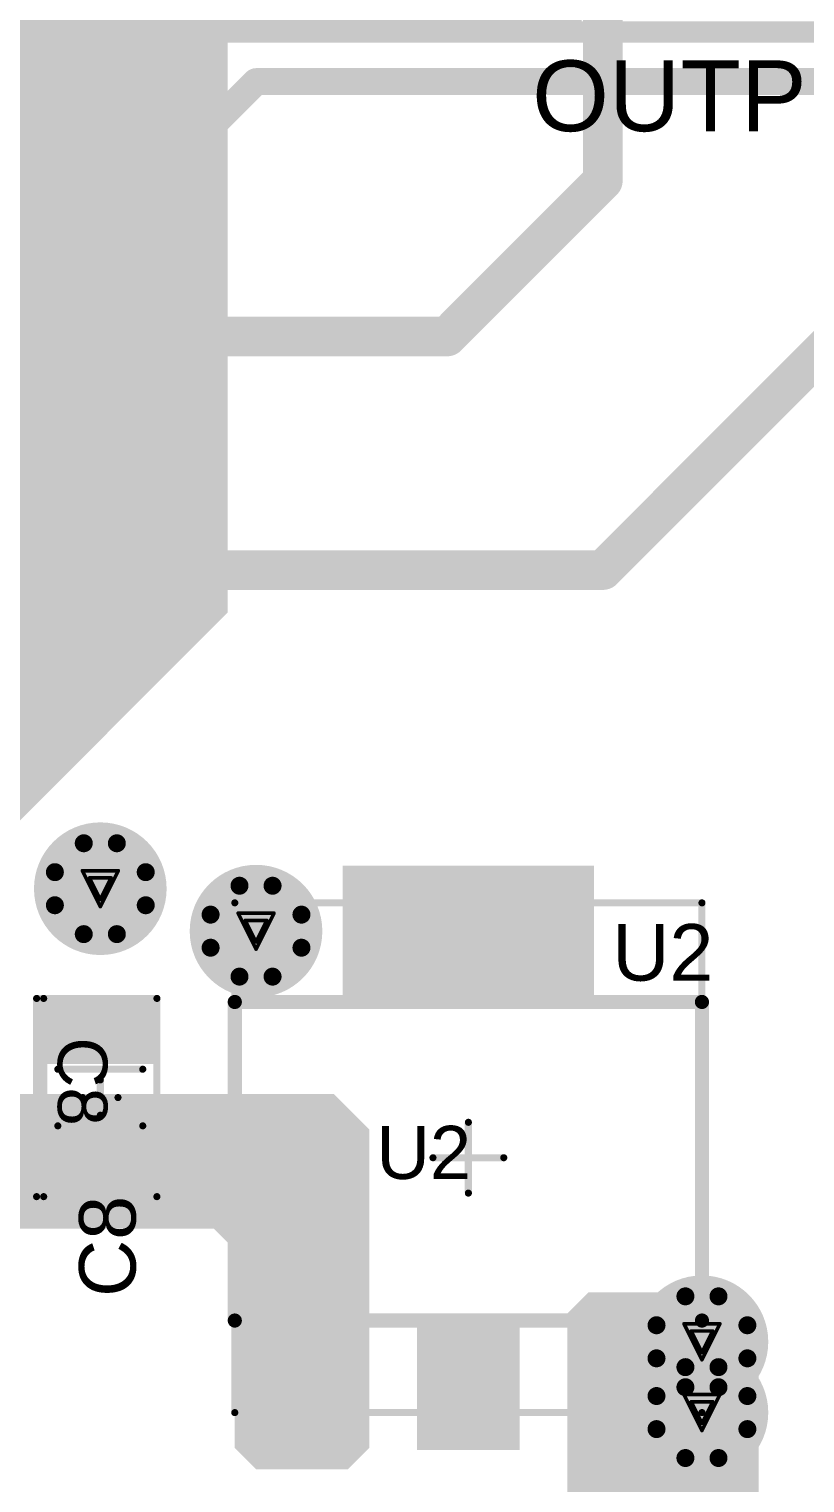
# Model space of a CAD drawing. Header units: inches. Extents: x -21 to 344, y -3 to 240.
# Drawn here: x 32.69 to 43.65, y 43.11 to 63.64 of the extents above; entities that cross this region are included whole.
import ezdxf

# ---------------------------------------------------------------- set-up
doc = ezdxf.new("R2010")
doc.units = ezdxf.units.IN
for name, color, linetype in [('Bottom Layer', 5, 'Continuous'), ('Drill Drawing', 1, 'Continuous'), ('Int1 -GND)', 76, 'Continuous'), ('Int2 -PWR)', 16, 'Continuous'), ('Top Component Center', 76, 'Continuous'), ('Top Designator', 56, 'Continuous'), ('Top Layer', 1, 'Continuous'), ('Top Overlay', 2, 'Continuous'), ('Top Paste', 8, 'Continuous'), ('Top Solder', 216, 'Continuous'), ('Via Holes', 16, 'Continuous')]:
    doc.layers.add(name, color=color, linetype=linetype)
doc.styles.add('Arial', font='', dxfattribs={"height": 0.2})
doc.styles.get('Arial').set_extended_font_data('Arial')

# ---------------------------------------------------------------- blocks, each defined once
blk = doc.blocks.new('SOT223_12')
at = {"layer": 'Top Layer'}
for points in [[(-1.65000051, 4.00000089), (1.65000051, 4.00000089), (1.65000051, 2.40000155), (-1.65000051, 2.40000155)], [(-2.90000055, -2.39999901), (-1.70000041, -2.39999901), (-1.70000041, -3.999998349999999), (-2.90000055, -3.999998349999999)], [(-0.6000000699999999, -2.39999901), (0.6000000699999999, -2.39999901), (0.6000000699999999, -3.999998349999999), (-0.6000000699999999, -3.999998349999999)], [(1.70000041, -2.39999901), (2.90000055, -2.39999901), (2.90000055, -3.999998349999999), (1.70000041, -3.999998349999999)]]:
    blk.add_hatch(color=1, dxfattribs=at).paths.add_polyline_path(points)
at = {"layer": 'Top Paste'}
for points in [[(-1.77700051, 4.12700089), (1.77700051, 4.12700089), (1.77700051, 2.27300155), (-1.77700051, 2.27300155)], [(-3.02700055, -2.27299901), (-1.57300041, -2.27299901), (-1.57300041, -4.126998349999999), (-3.02700055, -4.126998349999999)], [(-0.72700007, -2.27299901), (0.72700007, -2.27299901), (0.72700007, -4.126998349999999), (-0.72700007, -4.126998349999999)], [(1.57300041, -2.27299901), (3.02700055, -2.27299901), (3.02700055, -4.126998349999999), (1.57300041, -4.126998349999999)]]:
    blk.add_hatch(color=8, dxfattribs=at).paths.add_polyline_path(points)
at = {"layer": 'Top Solder'}
for points in [[(-1.70000041, 4.050000789999999), (1.70000041, 4.050000789999999), (1.70000041, 2.35000165), (-1.70000041, 2.35000165)], [(-2.95000045, -2.34999911), (-1.65000051, -2.34999911), (-1.65000051, -4.04999825), (-2.95000045, -4.04999825)], [(-0.64999997, -2.34999911), (0.64999997, -2.34999911), (0.64999997, -4.04999825), (-0.64999997, -4.04999825)], [(1.65000051, -2.34999911), (2.95000045, -2.34999911), (2.95000045, -4.04999825), (1.65000051, -4.04999825)]]:
    blk.add_hatch(color=216, dxfattribs=at).paths.add_polyline_path(points)
at = {"layer": 'Top Component Center'}
for points in [[(-3.300001019999999, 3.60000042, 0.0999998, 0.0999998, 0), (3.300001019999999, 3.60000042, 0.0999998, 0.0999998, 0)], [(-3.300001019999999, -3.60000042, 0.0999998, 0.0999998, 0), (-3.300001019999999, 3.60000042, 0.0999998, 0.0999998, 0)], [(3.300001019999999, -3.60000042, 0.0999998, 0.0999998, 0), (3.300001019999999, 3.60000042, 0.0999998, 0.0999998, 0)], [(0, -0.499999, 0.0999998, 0.0999998, 0), (0, 0.499999, 0.0999998, 0.0999998, 0)], [(-0.499999, 0, 0.0999998, 0.0999998, 0), (0.499999, 0, 0.0999998, 0.0999998, 0)], [(-3.300001019999999, -3.60000042, 0.0999998, 0.0999998, 0), (3.300001019999999, -3.60000042, 0.0999998, 0.0999998, 0)]]:
    blk.add_lwpolyline(points, format="xyseb", dxfattribs=at)
for points in [[(-3.3249997, 3.60000042, 0.0499999, 0.0499999, 1), (-3.27500234, 3.60000042, 0.0499999, 0.0499999, 1)], [(-3.3249997, 3.60000042, 0.0499999, 0.0499999, 1), (-3.27500234, 3.60000042, 0.0499999, 0.0499999, 1)], [(3.27500234, 3.60000042, 0.0499999, 0.0499999, 1), (3.3249997, 3.60000042, 0.0499999, 0.0499999, 1)], [(3.27500234, 3.60000042, 0.0499999, 0.0499999, 1), (3.3249997, 3.60000042, 0.0499999, 0.0499999, 1)], [(-0.02499868, 0.499999, 0.0499999, 0.0499999, 1), (0.02499868, 0.499999, 0.0499999, 0.0499999, 1)], [(-0.5249976799999999, 0, 0.0499999, 0.0499999, 1), (-0.47500032, 0, 0.0499999, 0.0499999, 1)], [(0.47500032, 0, 0.0499999, 0.0499999, 1), (0.5249976799999999, 0, 0.0499999, 0.0499999, 1)], [(-0.02499868, -0.499999, 0.0499999, 0.0499999, 1), (0.02499868, -0.499999, 0.0499999, 0.0499999, 1)], [(-3.3249997, -3.60000042, 0.0499999, 0.0499999, 1), (-3.27500234, -3.60000042, 0.0499999, 0.0499999, 1)], [(-3.3249997, -3.60000042, 0.0499999, 0.0499999, 1), (-3.27500234, -3.60000042, 0.0499999, 0.0499999, 1)], [(3.27500234, -3.60000042, 0.0499999, 0.0499999, 1), (3.3249997, -3.60000042, 0.0499999, 0.0499999, 1)], [(3.27500234, -3.60000042, 0.0499999, 0.0499999, 1), (3.3249997, -3.60000042, 0.0499999, 0.0499999, 1)]]:
    blk.add_lwpolyline(points, format="xyseb", close=True, dxfattribs=at)
at = {"layer": 'Top Designator'}
for points in [[(-3.300001019999999, 3.60000042, 0.0999998, 0.0999998, 0), (3.300001019999999, 3.60000042, 0.0999998, 0.0999998, 0)], [(-3.300001019999999, -3.60000042, 0.0999998, 0.0999998, 0), (-3.300001019999999, 3.60000042, 0.0999998, 0.0999998, 0)], [(3.300001019999999, -3.60000042, 0.0999998, 0.0999998, 0), (3.300001019999999, 3.60000042, 0.0999998, 0.0999998, 0)], [(-3.300001019999999, -3.60000042, 0.0999998, 0.0999998, 0), (3.300001019999999, -3.60000042, 0.0999998, 0.0999998, 0)]]:
    blk.add_lwpolyline(points, format="xyseb", dxfattribs=at)
for points in [[(-3.3249997, 3.60000042, 0.0499999, 0.0499999, 1), (-3.27500234, 3.60000042, 0.0499999, 0.0499999, 1)], [(-3.3249997, 3.60000042, 0.0499999, 0.0499999, 1), (-3.27500234, 3.60000042, 0.0499999, 0.0499999, 1)], [(3.27500234, 3.60000042, 0.0499999, 0.0499999, 1), (3.3249997, 3.60000042, 0.0499999, 0.0499999, 1)], [(3.27500234, 3.60000042, 0.0499999, 0.0499999, 1), (3.3249997, 3.60000042, 0.0499999, 0.0499999, 1)], [(-3.3249997, -3.60000042, 0.0499999, 0.0499999, 1), (-3.27500234, -3.60000042, 0.0499999, 0.0499999, 1)], [(-3.3249997, -3.60000042, 0.0499999, 0.0499999, 1), (-3.27500234, -3.60000042, 0.0499999, 0.0499999, 1)], [(3.27500234, -3.60000042, 0.0499999, 0.0499999, 1), (3.3249997, -3.60000042, 0.0499999, 0.0499999, 1)], [(3.27500234, -3.60000042, 0.0499999, 0.0499999, 1), (3.3249997, -3.60000042, 0.0499999, 0.0499999, 1)]]:
    blk.add_lwpolyline(points, format="xyseb", close=True, dxfattribs=at)
at = {"layer": 'Top Overlay'}
for points in [[(-3.300001019999999, 2.20000068, 0.1999996, 0.1999996, 0), (3.300001019999999, 2.20000068, 0.1999996, 0.1999996, 0)], [(-3.300001019999999, -2.30000048, 0.1999996, 0.1999996, 0), (-3.300001019999999, 2.20000068, 0.1999996, 0.1999996, 0)], [(3.300001019999999, -2.30000048, 0.1999996, 0.1999996, 0), (3.300001019999999, 2.20000068, 0.1999996, 0.1999996, 0)], [(-3.300001019999999, -2.30000048, 0.1999996, 0.1999996, 0), (3.300001019999999, -2.30000048, 0.1999996, 0.1999996, 0)]]:
    blk.add_lwpolyline(points, format="xyseb", dxfattribs=at)
for points in [[(-3.35000092, 2.20000068, 0.0999998, 0.0999998, 1), (-3.25000112, 2.20000068, 0.0999998, 0.0999998, 1)], [(-3.35000092, 2.20000068, 0.0999998, 0.0999998, 1), (-3.25000112, 2.20000068, 0.0999998, 0.0999998, 1)], [(3.25000112, 2.20000068, 0.0999998, 0.0999998, 1), (3.35000092, 2.20000068, 0.0999998, 0.0999998, 1)], [(3.25000112, 2.20000068, 0.0999998, 0.0999998, 1), (3.35000092, 2.20000068, 0.0999998, 0.0999998, 1)], [(-3.35000092, -2.30000048, 0.0999998, 0.0999998, 1), (-3.25000112, -2.30000048, 0.0999998, 0.0999998, 1)], [(-3.35000092, -2.30000048, 0.0999998, 0.0999998, 1), (-3.25000112, -2.30000048, 0.0999998, 0.0999998, 1)], [(3.25000112, -2.30000048, 0.0999998, 0.0999998, 1), (3.35000092, -2.30000048, 0.0999998, 0.0999998, 1)], [(3.25000112, -2.30000048, 0.0999998, 0.0999998, 1), (3.35000092, -2.30000048, 0.0999998, 0.0999998, 1)]]:
    blk.add_lwpolyline(points, format="xyseb", close=True, dxfattribs=at)
at = {"layer": 'Top Designator', "style": 'Arial'}
blk.add_text('U2', height=0.75000104, rotation=360, dxfattribs=at).set_placement((-1.29999994, -0.2999994))
blk = doc.blocks.new('EI30_14')
at = {"layer": 'Top Overlay'}
blk.add_lwpolyline([(-16.50000002, -13.99999994, 0.2999994, 0.2999994, 0), (16.50000002, -13.99999994, 0.2999994, 0.2999994, 0)], format="xyseb", dxfattribs=at)
at = {"layer": 'Top Overlay', "style": 'Arial'}
blk.add_text('OUTPUT', height=1.00000054, dxfattribs=at).set_placement((10.79999872, -15.39999968))
blk = doc.blocks.new('CAP_0805_118')
at = {"layer": 'Top Layer'}
for points in [[(-1.29999867, 0.64999997), (-0.59999753, 0.64999997), (-0.59999753, -0.64999997), (-1.29999867, -0.64999997)], [(0.6000000699999999, 0.64999997), (1.30000121, 0.64999997), (1.30000121, -0.64999997), (0.6000000699999999, -0.64999997)]]:
    blk.add_hatch(color=1, dxfattribs=at).paths.add_polyline_path(points)
at = {"layer": 'Top Paste'}
for points in [[(-1.42699867, 0.77699997), (-0.47299753, 0.77699997), (-0.47299753, -0.77699997), (-1.42699867, -0.77699997)], [(0.47300007, 0.77699997), (1.42700121, 0.77699997), (1.42700121, -0.77699997), (0.47300007, -0.77699997)]]:
    blk.add_hatch(color=8, dxfattribs=at).paths.add_polyline_path(points)
at = {"layer": 'Top Solder'}
for points in [[(-1.34999857, 0.69999987), (-0.54999763, 0.69999987), (-0.54999763, -0.69999987), (-1.34999857, -0.69999987)], [(0.55000017, 0.69999987), (1.35000111, 0.69999987), (1.35000111, -0.69999987), (0.55000017, -0.69999987)]]:
    blk.add_hatch(color=216, dxfattribs=at).paths.add_polyline_path(points)
at = {"layer": 'Top Component Center'}
for points in [[(1.39999974, 0.8000009399999999, 0.0999998, 0.0999998, 0), (-1.39999974, 0.8000009399999999, 0.0999998, 0.0999998, 0)], [(-1.39999974, -0.90000074, 0.0999998, 0.0999998, 0), (-1.39999974, 0.8000009399999999, 0.0999998, 0.0999998, 0)], [(1.39999974, -0.90000074, 0.0999998, 0.0999998, 0), (1.39999974, 0.8000009399999999, 0.0999998, 0.0999998, 0)], [(0, -0.2499995, 0.0999998, 0.0999998, 0), (0, 0.2499995, 0.0999998, 0.0999998, 0)], [(0.2499995, 0, 0.0999998, 0.0999998, 0), (-0.2499995, 0, 0.0999998, 0.0999998, 0)], [(1.39999974, -0.90000074, 0.0999998, 0.0999998, 0), (-1.39999974, -0.90000074, 0.0999998, 0.0999998, 0)]]:
    blk.add_lwpolyline(points, format="xyseb", dxfattribs=at)
for points in [[(-1.42499842, 0.8000009399999999, 0.0499999, 0.0499999, 1), (-1.37500106, 0.8000009399999999, 0.0499999, 0.0499999, 1)], [(-1.42499842, 0.8000009399999999, 0.0499999, 0.0499999, 1), (-1.37500106, 0.8000009399999999, 0.0499999, 0.0499999, 1)], [(1.37500106, 0.8000009399999999, 0.0499999, 0.0499999, 1), (1.42499842, 0.8000009399999999, 0.0499999, 0.0499999, 1)], [(1.37500106, 0.8000009399999999, 0.0499999, 0.0499999, 1), (1.42499842, 0.8000009399999999, 0.0499999, 0.0499999, 1)], [(-0.02499868, 0.2499995, 0.0499999, 0.0499999, 1), (0.02499868, 0.2499995, 0.0499999, 0.0499999, 1)], [(-0.27499818, 0, 0.0499999, 0.0499999, 1), (-0.22500082, 0, 0.0499999, 0.0499999, 1)], [(0.22500082, 0, 0.0499999, 0.0499999, 1), (0.27499818, 0, 0.0499999, 0.0499999, 1)], [(-0.02499868, -0.2499995, 0.0499999, 0.0499999, 1), (0.02499868, -0.2499995, 0.0499999, 0.0499999, 1)], [(-1.42499842, -0.90000074, 0.0499999, 0.0499999, 1), (-1.37500106, -0.90000074, 0.0499999, 0.0499999, 1)], [(-1.42499842, -0.90000074, 0.0499999, 0.0499999, 1), (-1.37500106, -0.90000074, 0.0499999, 0.0499999, 1)], [(1.37500106, -0.90000074, 0.0499999, 0.0499999, 1), (1.42499842, -0.90000074, 0.0499999, 0.0499999, 1)], [(1.37500106, -0.90000074, 0.0499999, 0.0499999, 1), (1.42499842, -0.90000074, 0.0499999, 0.0499999, 1)]]:
    blk.add_lwpolyline(points, format="xyseb", close=True, dxfattribs=at)
at = {"layer": 'Top Designator'}
for points in [[(-1.39999974, -0.8000009399999999, 0.0999998, 0.0999998, 0), (-1.39999974, 0.8000009399999999, 0.0999998, 0.0999998, 0)], [(1.39999974, 0.8000009399999999, 0.0999998, 0.0999998, 0), (-1.39999974, 0.8000009399999999, 0.0999998, 0.0999998, 0)], [(1.39999974, -0.8000009399999999, 0.0999998, 0.0999998, 0), (1.39999974, 0.8000009399999999, 0.0999998, 0.0999998, 0)], [(1.39999974, -0.8000009399999999, 0.0999998, 0.0999998, 0), (-1.39999974, -0.8000009399999999, 0.0999998, 0.0999998, 0)]]:
    blk.add_lwpolyline(points, format="xyseb", dxfattribs=at)
for points in [[(-1.42499842, 0.8000009399999999, 0.0499999, 0.0499999, 1), (-1.37500106, 0.8000009399999999, 0.0499999, 0.0499999, 1)], [(-1.42499842, 0.8000009399999999, 0.0499999, 0.0499999, 1), (-1.37500106, 0.8000009399999999, 0.0499999, 0.0499999, 1)], [(1.37500106, 0.8000009399999999, 0.0499999, 0.0499999, 1), (1.42499842, 0.8000009399999999, 0.0499999, 0.0499999, 1)], [(1.37500106, 0.8000009399999999, 0.0499999, 0.0499999, 1), (1.42499842, 0.8000009399999999, 0.0499999, 0.0499999, 1)], [(-1.42499842, -0.8000009399999999, 0.0499999, 0.0499999, 1), (-1.37500106, -0.8000009399999999, 0.0499999, 0.0499999, 1)], [(-1.42499842, -0.8000009399999999, 0.0499999, 0.0499999, 1), (-1.37500106, -0.8000009399999999, 0.0499999, 0.0499999, 1)], [(1.37500106, -0.8000009399999999, 0.0499999, 0.0499999, 1), (1.42499842, -0.8000009399999999, 0.0499999, 0.0499999, 1)], [(1.37500106, -0.8000009399999999, 0.0499999, 0.0499999, 1), (1.42499842, -0.8000009399999999, 0.0499999, 0.0499999, 1)]]:
    blk.add_lwpolyline(points, format="xyseb", close=True, dxfattribs=at)
at = {"layer": 'Top Overlay'}
for points in [[(-0.3999992, -0.5999987999999999, 0.0999998, 0.0999998, 0), (-0.3999992, 0.5999987999999999, 0.0999998, 0.0999998, 0)], [(0.3999992, -0.5999987999999999, 0.0999998, 0.0999998, 0), (0.3999992, 0.5999987999999999, 0.0999998, 0.0999998, 0)]]:
    blk.add_lwpolyline(points, format="xyseb", dxfattribs=at)
for points in [[(-0.4249978799999999, 0.5999987999999999, 0.0499999, 0.0499999, 1), (-0.37500052, 0.5999987999999999, 0.0499999, 0.0499999, 1)], [(0.37500052, 0.5999987999999999, 0.0499999, 0.0499999, 1), (0.4249978799999999, 0.5999987999999999, 0.0499999, 0.0499999, 1)], [(-0.4249978799999999, -0.5999987999999999, 0.0499999, 0.0499999, 1), (-0.37500052, -0.5999987999999999, 0.0499999, 0.0499999, 1)], [(0.37500052, -0.5999987999999999, 0.0499999, 0.0499999, 1), (0.4249978799999999, -0.5999987999999999, 0.0499999, 0.0499999, 1)]]:
    blk.add_lwpolyline(points, format="xyseb", close=True, dxfattribs=at)
at = {"layer": 'Top Designator', "style": 'Arial'}
blk.add_text('C8', height=0.7000011399999999, dxfattribs=at).set_placement((-0.8499983, -0.6000038799999999))

msp = doc.modelspace()

# ---------------------------------------------------------------- hatches: boundary and pattern name
at = {"layer": 'Bottom Layer'}
h = msp.add_hatch(color=5, dxfattribs=at)
edge = h.paths.add_edge_path()
edge.add_arc((33.70000118, 51.50000113999999), 0.2999994, 0, 360)
h = msp.add_hatch(color=5, dxfattribs=at)
edge = h.paths.add_edge_path()
edge.add_arc((35.89999932, 50.8999998), 0.2999994, 0, 360)
h = msp.add_hatch(color=5, dxfattribs=at)
edge = h.paths.add_edge_path()
edge.add_arc((42.19999942, 45.10000124), 0.2999994, 0, 360)
h = msp.add_hatch(color=5, dxfattribs=at)
edge = h.paths.add_edge_path()
edge.add_arc((42.19999942, 44.1000007), 0.2999994, 0, 360)
at = {"layer": 'Int1 -GND)'}
h = msp.add_hatch(color=7, dxfattribs=at)
edge = h.paths.add_edge_path()
edge.add_arc((42.19999942, 45.10000124), 0.9369983799999999, 0, 360)
h = msp.add_hatch(color=7, dxfattribs=at)
edge = h.paths.add_edge_path()
edge.add_arc((42.19999942, 44.1000007), 0.9369983799999999, 0, 360)
at = {"layer": 'Int2 -PWR)'}
msp.add_hatch(color=7, dxfattribs=at).paths.add_polyline_path([(12.4000006, 63.5), (40.50000027999999, 63.5), (40.50000027999999, 87.49999772), (12.4000006, 87.49999772)])
h = msp.add_hatch(color=7, dxfattribs=at)
edge = h.paths.add_edge_path()
edge.add_arc((33.70000118, 51.50000113999999), 0.9369983799999999, 0, 360)
h = msp.add_hatch(color=7, dxfattribs=at)
edge = h.paths.add_edge_path()
edge.add_arc((35.89999932, 50.8999998), 0.9369983799999999, 0, 360)
at = {"layer": 'Top Layer'}
h = msp.add_hatch(color=1, dxfattribs=at)
h.paths.add_polyline_path([(35.50000012, 68.59999995999999), (35.49999758, 55.39999842), (32.4999985, 52.39999934), (28.49999888, 52.3999968), (28.09999968, 52.79999854), (28.09999968, 54.59999748), (28.49999634, 54.99999922), (30.9099966, 54.99999922), (31.8999997, 55.89999996), (32.50000104, 56.5000013), (32.50000104, 68.69999976), (33.30000198, 69.5000007), (34.59999938, 69.5000007)])
h.paths.add_polyline_path([(34.13217964, 68.60400046), (34.12700058, 68.60400046), (34.12700058, 67.72700196), (35.00399908, 67.72700196), (35.00399908, 67.73218102), (34.9355791, 67.9875323), (34.80340003999999, 68.21647266), (34.61647128, 68.40340142), (34.38753092, 68.53558048)], flags=0)
h.paths.add_polyline_path([(33.87300058, 68.60400046), (33.86782152, 68.60400046), (33.61247024, 68.53558048), (33.38352988, 68.40340142), (33.19660112, 68.21647266), (33.06442206, 67.9875323), (32.99600208, 67.73218102), (32.99600208, 67.72700196), (33.87300058, 67.72700196)], flags=0)
h.paths.add_polyline_path([(35.00399908, 67.47300195999999), (34.12700058, 67.47300195999999), (34.12700058, 66.59600346), (34.13217964, 66.59600346), (34.38753092, 66.66442344), (34.61647128, 66.79660249999999), (34.80340003999999, 66.98353125999999), (34.9355791, 67.21247162), (35.00399908, 67.46782289999999)], flags=0)
h.paths.add_polyline_path([(33.87300058, 67.47300195999999), (32.99600208, 67.47300195999999), (32.99600208, 67.46782289999999), (33.06442206, 67.21247162), (33.19660112, 66.98353125999999), (33.38352988, 66.79660249999999), (33.61247024, 66.66442344), (33.86782152, 66.59600346), (33.87300058, 66.59600346)], flags=0)
h.paths.add_polyline_path([(30.598999, 54.499002), (29.69699928, 54.499002), (29.69699928, 53.77200319999999), (30.598999, 53.77200319999999)], flags=0)
h.paths.add_polyline_path([(29.44299928, 54.499002), (28.54099956, 54.499002), (28.54099956, 53.77200319999999), (29.44299928, 53.77200319999999)], flags=0)
h.paths.add_polyline_path([(30.598999, 53.5180032), (29.69699928, 53.5180032), (29.69699928, 52.7910044), (30.598999, 52.7910044)], flags=0)
h.paths.add_polyline_path([(29.44299928, 53.5180032), (28.54099956, 53.5180032), (28.54099956, 52.7910044), (29.44299928, 52.7910044)], flags=0)
h = msp.add_hatch(color=1, dxfattribs=at)
edge = h.paths.add_edge_path()
edge.add_arc((33.70000118, 51.50000113999999), 0.2999994, 0, 360)
h = msp.add_hatch(color=1, dxfattribs=at)
edge = h.paths.add_edge_path()
edge.add_arc((35.89999932, 50.8999998), 0.2999994, 0, 360)
h = msp.add_hatch(color=1, dxfattribs=at)
h.paths.add_polyline_path([(29.100018, 48.79999129999999), (29.42866606, 48.47133307999999), (29.38006316, 48.35400032), (27.907996, 48.35400032), (27.907996, 48.10800132), (29.65399454, 48.10800132), (29.65399454, 48.1809425), (29.69999648, 48.19999757999999), (29.69999394, 48.19999757999999), (30.09999314, 48.59998915999999), (37.0000022, 48.59999931999999), (37.5000012, 48.10000032), (37.5000012, 43.6000017), (37.19999926, 43.29999976), (35.89999932, 43.29999976), (35.59999991999999, 43.59999916), (35.59999991999999, 46.40000118), (35.30000052, 46.70000057999999), (30.20000056, 46.70000057999999), (29.80799474, 47.09200131999999), (27.907996, 47.09200131999999), (27.907996, 46.84600232), (29.653992, 46.84600232), (29.74999892, 46.77117138), (29.74999892, 32.89999516), (25.09999806, 32.89999516), (24.900001, 33.0999973), (24.900001, 36.70000026), (25.1000006, 36.89999986), (27.10000167999999, 36.89999986), (27.40000108, 37.19999926), (27.40000108, 42.19999434), (26.99999934, 42.59999608), (24.900001, 42.59999861999999), (24.69999886, 42.8000033), (24.69999886, 48.29999738), (25.19999786, 48.79999638)])
h.paths.add_polyline_path([(26.891996, 48.35400032), (25.14599746, 48.35400032), (25.14599746, 48.10800132), (26.891996, 48.10800132)], flags=0)
h.paths.add_polyline_path([(26.891996, 47.09200131999999), (25.14599746, 47.09200131999999), (25.14599746, 46.84600232), (26.891996, 46.84600232)], flags=0)
h.paths.add_polyline_path([(27.69050088, 36.32695808), (27.69050088, 35.99049951999999), (28.02695944, 35.99049951999999), (28.02185657999999, 36.0161586), (27.89941334, 36.19941198), (27.71615996, 36.32185522)], flags=0)
h.paths.add_polyline_path([(27.30950088, 36.32695808), (27.2838418, 36.32185522), (27.10058842, 36.19941198), (26.97814517999999, 36.0161586), (26.97304232, 35.99049951999999), (27.30950088, 35.99049951999999)], flags=0)
h.paths.add_polyline_path([(28.02695944, 35.60949952), (27.69050088, 35.60949952), (27.69050088, 35.27304096), (27.71615996, 35.27814382), (27.89941334, 35.40058705999999), (28.02185657999999, 35.58384044)], flags=0)
h.paths.add_polyline_path([(27.30950088, 35.60949952), (26.97304232, 35.60949952), (26.97814517999999, 35.58384044), (27.10058842, 35.40058705999999), (27.2838418, 35.27814382), (27.30950088, 35.27304096)], flags=0)
h.paths.add_polyline_path([(28.69049888, 35.32695754), (28.69049888, 34.99049898), (29.02695744, 34.99049898), (29.02185458, 35.01615806), (28.89941134, 35.19941144), (28.71615796, 35.32185467999999)], flags=0)
h.paths.add_polyline_path([(28.30949888, 35.32695754), (28.2838398, 35.32185467999999), (28.10058642, 35.19941144), (27.97814318, 35.01615806), (27.97304032, 34.99049898), (28.30949888, 34.99049898)], flags=0)
h.paths.add_polyline_path([(29.02695744, 34.60949898), (28.69049888, 34.60949898), (28.69049888, 34.27304041999999), (28.71615796, 34.27814327999999), (28.89941134, 34.40058652), (29.02185458, 34.58383989999999)], flags=0)
h.paths.add_polyline_path([(28.30949888, 34.60949898), (27.97304032, 34.60949898), (27.97814318, 34.58383989999999), (28.10058642, 34.40058652), (28.2838398, 34.27814327999999), (28.30949888, 34.27304041999999)], flags=0)
h.paths.add_polyline_path([(27.69050088, 34.326957), (27.69050088, 33.99049844), (28.02695944, 33.99049844), (28.02185657999999, 34.01615752), (27.89941334, 34.1994109), (27.71615996, 34.32185414)], flags=0)
h.paths.add_polyline_path([(27.30950088, 34.326957), (27.2838418, 34.32185414), (27.10058842, 34.1994109), (26.97814517999999, 34.01615752), (26.97304232, 33.99049844), (27.30950088, 33.99049844)], flags=0)
h.paths.add_polyline_path([(28.02695944, 33.60949844), (27.69050088, 33.60949844), (27.69050088, 33.27303988), (27.71615996, 33.27814274), (27.89941334, 33.40058598), (28.02185657999999, 33.58383936)], flags=0)
h.paths.add_polyline_path([(27.30950088, 33.60949844), (26.97304232, 33.60949844), (26.97814517999999, 33.58383936), (27.10058842, 33.40058598), (27.2838418, 33.27814274), (27.30950088, 33.27303988)], flags=0)
msp.add_hatch(color=1, dxfattribs=at).paths.add_polyline_path([(40.60000008, 45.79999984), (40.30000068, 45.50000044), (40.30000068, 35.89999932), (40.69999988, 35.50000012), (42.49999881999999, 35.50000012), (42.99999782, 35.99999912), (43.00000035999999, 45.30000084), (42.50000136, 45.79999984), (41.50000082, 45.79999984)])
h = msp.add_hatch(color=1, dxfattribs=at)
edge = h.paths.add_edge_path()
edge.add_arc((42.19999942, 45.10000124), 0.2999994, 0, 360)
h = msp.add_hatch(color=1, dxfattribs=at)
edge = h.paths.add_edge_path()
edge.add_arc((42.19999942, 44.1000007), 0.2999994, 0, 360)
at = {"layer": 'Via Holes'}
h = msp.add_hatch(color=7, dxfattribs=at)
edge = h.paths.add_edge_path()
edge.add_arc((33.70000118, 51.50000113999999), 0.17499838, 0, 360)
h = msp.add_hatch(color=7, dxfattribs=at)
edge = h.paths.add_edge_path()
edge.add_arc((35.89999932, 50.8999998), 0.17499838, 0, 360)
h = msp.add_hatch(color=7, dxfattribs=at)
edge = h.paths.add_edge_path()
edge.add_arc((42.19999942, 45.10000124), 0.17499838, 0, 360)
h = msp.add_hatch(color=7, dxfattribs=at)
edge = h.paths.add_edge_path()
edge.add_arc((42.19999942, 44.1000007), 0.17499838, 0, 360)

# ---------------------------------------------------------------- linework, layer by layer
at = {"layer": 'Bottom Layer'}
for points in [[(30.00000096, 57.0000003, 0.3809999999999999, 0.3809999999999999, 0), (35.90000186, 62.9000012, 0.3809999999999999, 0.3809999999999999, 0)], [(35.90000186, 62.9000012, 0.3809999999999999, 0.3809999999999999, 0), (64.526922, 62.9000012, 0.3809999999999999, 0.3809999999999999, 0)]]:
    msp.add_lwpolyline(points, format="xyseb", dxfattribs=at)
msp.add_lwpolyline([(35.80475186, 62.9000012, 0.1905, 0.1905, 1), (35.99525186, 62.9000012, 0.1905, 0.1905, 1)], format="xyseb", close=True, dxfattribs=at)
msp.add_lwpolyline([(35.80475186, 62.9000012, 0.1905, 0.1905, 1), (35.99525186, 62.9000012, 0.1905, 0.1905, 1)], format="xyseb", close=True, dxfattribs=at)
at = {"layer": 'Drill Drawing'}
for points in [[(33.44600118, 51.75400114, 0.0508, 0.0508, 0), (33.95400118, 51.75400114, 0.0508, 0.0508, 0)], [(33.44600118, 51.75400114, 0.0508, 0.0508, 0), (33.70000118, 51.24600114, 0.0508, 0.0508, 0)], [(33.70000118, 51.24600114, 0.0508, 0.0508, 0), (33.95400118, 51.75400114, 0.0508, 0.0508, 0)], [(33.54760118, 51.65240114, 0.0508, 0.0508, 0), (33.85240117999999, 51.65240114, 0.0508, 0.0508, 0)], [(33.54760118, 51.65240114, 0.0508, 0.0508, 0), (33.70000118, 51.34760114, 0.0508, 0.0508, 0)], [(33.70000118, 51.34760114, 0.0508, 0.0508, 0), (33.85240117999999, 51.65240114, 0.0508, 0.0508, 0)], [(35.64599931999999, 51.15399979999999, 0.0508, 0.0508, 0), (36.15399932, 51.15399979999999, 0.0508, 0.0508, 0)], [(35.64599931999999, 51.15399979999999, 0.0508, 0.0508, 0), (35.89999932, 50.6459998, 0.0508, 0.0508, 0)], [(35.89999932, 50.6459998, 0.0508, 0.0508, 0), (36.15399932, 51.15399979999999, 0.0508, 0.0508, 0)], [(35.74759932, 51.0523998, 0.0508, 0.0508, 0), (36.05239932, 51.0523998, 0.0508, 0.0508, 0)], [(35.74759932, 51.0523998, 0.0508, 0.0508, 0), (35.89999932, 50.7475998, 0.0508, 0.0508, 0)], [(35.89999932, 50.7475998, 0.0508, 0.0508, 0), (36.05239932, 51.0523998, 0.0508, 0.0508, 0)], [(41.94599942, 45.35400124, 0.0508, 0.0508, 0), (42.45399942, 45.35400124, 0.0508, 0.0508, 0)], [(41.94599942, 45.35400124, 0.0508, 0.0508, 0), (42.19999942, 44.84600123999999, 0.0508, 0.0508, 0)], [(42.04759942, 45.25240124, 0.0508, 0.0508, 0), (42.35239942, 45.25240124, 0.0508, 0.0508, 0)], [(42.04759942, 45.25240124, 0.0508, 0.0508, 0), (42.19999942, 44.94760124, 0.0508, 0.0508, 0)], [(42.19999942, 44.84600123999999, 0.0508, 0.0508, 0), (42.45399942, 45.35400124, 0.0508, 0.0508, 0)], [(42.19999942, 44.94760124, 0.0508, 0.0508, 0), (42.35239942, 45.25240124, 0.0508, 0.0508, 0)], [(41.94599942, 44.35400069999999, 0.0508, 0.0508, 0), (42.45399942, 44.35400069999999, 0.0508, 0.0508, 0)], [(41.94599942, 44.35400069999999, 0.0508, 0.0508, 0), (42.19999942, 43.8460007, 0.0508, 0.0508, 0)], [(42.19999942, 43.8460007, 0.0508, 0.0508, 0), (42.45399942, 44.35400069999999, 0.0508, 0.0508, 0)], [(42.04759942, 44.2524007, 0.0508, 0.0508, 0), (42.35239942, 44.2524007, 0.0508, 0.0508, 0)], [(42.04759942, 44.2524007, 0.0508, 0.0508, 0), (42.19999942, 43.9476007, 0.0508, 0.0508, 0)], [(42.19999942, 43.9476007, 0.0508, 0.0508, 0), (42.35239942, 44.2524007, 0.0508, 0.0508, 0)]]:
    msp.add_lwpolyline(points, format="xyseb", dxfattribs=at)
for points in [[(33.43330117999999, 51.75400114, 0.0254, 0.0254, 1), (33.45870118, 51.75400114, 0.0254, 0.0254, 1)], [(33.43330117999999, 51.75400114, 0.0254, 0.0254, 1), (33.45870118, 51.75400114, 0.0254, 0.0254, 1)], [(33.94130118, 51.75400114, 0.0254, 0.0254, 1), (33.96670118, 51.75400114, 0.0254, 0.0254, 1)], [(33.94130118, 51.75400114, 0.0254, 0.0254, 1), (33.96670118, 51.75400114, 0.0254, 0.0254, 1)], [(33.53490118, 51.65240114, 0.0254, 0.0254, 1), (33.56030118, 51.65240114, 0.0254, 0.0254, 1)], [(33.53490118, 51.65240114, 0.0254, 0.0254, 1), (33.56030118, 51.65240114, 0.0254, 0.0254, 1)], [(33.83970118, 51.65240114, 0.0254, 0.0254, 1), (33.86510118, 51.65240114, 0.0254, 0.0254, 1)], [(33.83970118, 51.65240114, 0.0254, 0.0254, 1), (33.86510118, 51.65240114, 0.0254, 0.0254, 1)], [(33.68730118, 51.34760114, 0.0254, 0.0254, 1), (33.71270118, 51.34760114, 0.0254, 0.0254, 1)], [(33.68730118, 51.34760114, 0.0254, 0.0254, 1), (33.71270118, 51.34760114, 0.0254, 0.0254, 1)], [(33.68730118, 51.24600114, 0.0254, 0.0254, 1), (33.71270118, 51.24600114, 0.0254, 0.0254, 1)], [(33.68730118, 51.24600114, 0.0254, 0.0254, 1), (33.71270118, 51.24600114, 0.0254, 0.0254, 1)], [(35.63329932, 51.15399979999999, 0.0254, 0.0254, 1), (35.65869932, 51.15399979999999, 0.0254, 0.0254, 1)], [(35.63329932, 51.15399979999999, 0.0254, 0.0254, 1), (35.65869932, 51.15399979999999, 0.0254, 0.0254, 1)], [(36.14129931999999, 51.15399979999999, 0.0254, 0.0254, 1), (36.16669932, 51.15399979999999, 0.0254, 0.0254, 1)], [(36.14129931999999, 51.15399979999999, 0.0254, 0.0254, 1), (36.16669932, 51.15399979999999, 0.0254, 0.0254, 1)], [(35.73489932, 51.0523998, 0.0254, 0.0254, 1), (35.76029932, 51.0523998, 0.0254, 0.0254, 1)], [(35.73489932, 51.0523998, 0.0254, 0.0254, 1), (35.76029932, 51.0523998, 0.0254, 0.0254, 1)], [(36.03969932, 51.0523998, 0.0254, 0.0254, 1), (36.06509932, 51.0523998, 0.0254, 0.0254, 1)], [(36.03969932, 51.0523998, 0.0254, 0.0254, 1), (36.06509932, 51.0523998, 0.0254, 0.0254, 1)], [(35.88729932, 50.7475998, 0.0254, 0.0254, 1), (35.91269932, 50.7475998, 0.0254, 0.0254, 1)], [(35.88729932, 50.7475998, 0.0254, 0.0254, 1), (35.91269932, 50.7475998, 0.0254, 0.0254, 1)], [(35.88729932, 50.6459998, 0.0254, 0.0254, 1), (35.91269932, 50.6459998, 0.0254, 0.0254, 1)], [(35.88729932, 50.6459998, 0.0254, 0.0254, 1), (35.91269932, 50.6459998, 0.0254, 0.0254, 1)], [(41.93329942, 45.35400124, 0.0254, 0.0254, 1), (41.95869941999999, 45.35400124, 0.0254, 0.0254, 1)], [(41.93329942, 45.35400124, 0.0254, 0.0254, 1), (41.95869941999999, 45.35400124, 0.0254, 0.0254, 1)], [(42.03489942, 45.25240124, 0.0254, 0.0254, 1), (42.06029942, 45.25240124, 0.0254, 0.0254, 1)], [(42.03489942, 45.25240124, 0.0254, 0.0254, 1), (42.06029942, 45.25240124, 0.0254, 0.0254, 1)], [(42.33969942, 45.25240124, 0.0254, 0.0254, 1), (42.36509942, 45.25240124, 0.0254, 0.0254, 1)], [(42.33969942, 45.25240124, 0.0254, 0.0254, 1), (42.36509942, 45.25240124, 0.0254, 0.0254, 1)], [(42.44129941999999, 45.35400124, 0.0254, 0.0254, 1), (42.46669942, 45.35400124, 0.0254, 0.0254, 1)], [(42.44129941999999, 45.35400124, 0.0254, 0.0254, 1), (42.46669942, 45.35400124, 0.0254, 0.0254, 1)], [(42.18729942, 44.94760124, 0.0254, 0.0254, 1), (42.21269942, 44.94760124, 0.0254, 0.0254, 1)], [(42.18729942, 44.94760124, 0.0254, 0.0254, 1), (42.21269942, 44.94760124, 0.0254, 0.0254, 1)], [(42.18729942, 44.84600123999999, 0.0254, 0.0254, 1), (42.21269942, 44.84600123999999, 0.0254, 0.0254, 1)], [(42.18729942, 44.84600123999999, 0.0254, 0.0254, 1), (42.21269942, 44.84600123999999, 0.0254, 0.0254, 1)], [(41.93329942, 44.35400069999999, 0.0254, 0.0254, 1), (41.95869941999999, 44.35400069999999, 0.0254, 0.0254, 1)], [(41.93329942, 44.35400069999999, 0.0254, 0.0254, 1), (41.95869941999999, 44.35400069999999, 0.0254, 0.0254, 1)], [(42.44129941999999, 44.35400069999999, 0.0254, 0.0254, 1), (42.46669942, 44.35400069999999, 0.0254, 0.0254, 1)], [(42.44129941999999, 44.35400069999999, 0.0254, 0.0254, 1), (42.46669942, 44.35400069999999, 0.0254, 0.0254, 1)], [(42.03489942, 44.2524007, 0.0254, 0.0254, 1), (42.06029942, 44.2524007, 0.0254, 0.0254, 1)], [(42.03489942, 44.2524007, 0.0254, 0.0254, 1), (42.06029942, 44.2524007, 0.0254, 0.0254, 1)], [(42.33969942, 44.2524007, 0.0254, 0.0254, 1), (42.36509942, 44.2524007, 0.0254, 0.0254, 1)], [(42.33969942, 44.2524007, 0.0254, 0.0254, 1), (42.36509942, 44.2524007, 0.0254, 0.0254, 1)], [(42.18729942, 43.9476007, 0.0254, 0.0254, 1), (42.21269942, 43.9476007, 0.0254, 0.0254, 1)], [(42.18729942, 43.9476007, 0.0254, 0.0254, 1), (42.21269942, 43.9476007, 0.0254, 0.0254, 1)], [(42.18729942, 43.8460007, 0.0254, 0.0254, 1), (42.21269942, 43.8460007, 0.0254, 0.0254, 1)], [(42.18729942, 43.8460007, 0.0254, 0.0254, 1), (42.21269942, 43.8460007, 0.0254, 0.0254, 1)]]:
    msp.add_lwpolyline(points, format="xyseb", close=True, dxfattribs=at)
at = {"layer": 'Int1 -GND)'}
for points in [[(33.46640246, 52.14181087999999, 0.254, 0.254, -0.176326980708465), (33.9335999, 52.14181087999999, 0.254, 0.254, 0)], [(33.05819143999999, 51.26640242, 0.254, 0.254, -0.176326980708465), (33.05819143999999, 51.73359986, 0.254, 0.254, 0)], [(34.34181092, 51.73359986, 0.254, 0.254, -0.1763269807084648), (34.34181092, 51.26640242, 0.254, 0.254, 0)], [(35.6664006, 51.54180954, 0.254, 0.254, -0.176326980708465), (36.13359804, 51.54180954, 0.254, 0.254, 0)], [(35.25818958, 50.66640108, 0.254, 0.254, -0.176326980708465), (35.25818958, 51.13359851999999, 0.254, 0.254, 0)], [(36.54180906, 51.13359851999999, 0.254, 0.254, -0.1763269807084648), (36.54180906, 50.66640108, 0.254, 0.254, 0)], [(33.9335999, 50.8581914, 0.254, 0.254, -0.176326980708465), (33.46640246, 50.8581914, 0.254, 0.254, 0)], [(36.13359804, 50.25819006, 0.254, 0.254, -0.176326980708465), (35.6664006, 50.25819006, 0.254, 0.254, 0)]]:
    msp.add_lwpolyline(points, format="xyseb", dxfattribs=at)
for points in [[(33.40290246, 52.14181087999999, 0.127, 0.127, 1), (33.52990246, 52.14181087999999, 0.127, 0.127, 1)], [(33.8700999, 52.14181087999999, 0.127, 0.127, 1), (33.9970999, 52.14181087999999, 0.127, 0.127, 1)], [(32.99469144, 51.73359986, 0.127, 0.127, 1), (33.12169144, 51.73359986, 0.127, 0.127, 1)], [(34.27831092, 51.73359986, 0.127, 0.127, 1), (34.40531092, 51.73359986, 0.127, 0.127, 1)], [(35.6029006, 51.54180954, 0.127, 0.127, 1), (35.7299006, 51.54180954, 0.127, 0.127, 1)], [(36.07009804, 51.54180954, 0.127, 0.127, 1), (36.19709804, 51.54180954, 0.127, 0.127, 1)], [(32.99469144, 51.26640242, 0.127, 0.127, 1), (33.12169144, 51.26640242, 0.127, 0.127, 1)], [(34.27831092, 51.26640242, 0.127, 0.127, 1), (34.40531092, 51.26640242, 0.127, 0.127, 1)], [(35.19468958, 51.13359851999999, 0.127, 0.127, 1), (35.32168958, 51.13359851999999, 0.127, 0.127, 1)], [(36.47830906, 51.13359851999999, 0.127, 0.127, 1), (36.60530906, 51.13359851999999, 0.127, 0.127, 1)], [(33.40290246, 50.8581914, 0.127, 0.127, 1), (33.52990246, 50.8581914, 0.127, 0.127, 1)], [(33.8700999, 50.8581914, 0.127, 0.127, 1), (33.9970999, 50.8581914, 0.127, 0.127, 1)], [(35.19468958, 50.66640108, 0.127, 0.127, 1), (35.32168958, 50.66640108, 0.127, 0.127, 1)], [(36.47830906, 50.66640108, 0.127, 0.127, 1), (36.60530906, 50.66640108, 0.127, 0.127, 1)], [(35.6029006, 50.25819006, 0.127, 0.127, 1), (35.7299006, 50.25819006, 0.127, 0.127, 1)], [(36.07009804, 50.25819006, 0.127, 0.127, 1), (36.19709804, 50.25819006, 0.127, 0.127, 1)]]:
    msp.add_lwpolyline(points, format="xyseb", close=True, dxfattribs=at)
at = {"layer": 'Int2 -PWR)'}
for points in [[(40.79999968, 61.49999892, 0.5588, 0.5588, 0), (40.79999968, 78.50000048, 0.5588, 0.5588, 0)], [(38.60000154, 59.30000077999999, 0.5588, 0.5588, 0), (40.79999968, 61.49999892, 0.5588, 0.5588, 0)], [(22.50000072, 59.30000077999999, 0.5588, 0.5588, 0), (38.60000154, 59.30000077999999, 0.5588, 0.5588, 0)], [(40.79999968, 55.99999975999999, 0.5588, 0.5588, 0), (44.0000009, 59.20000098, 0.5588, 0.5588, 0)], [(20.70000178, 55.99999975999999, 0.5588, 0.5588, 0), (40.79999968, 55.99999975999999, 0.5588, 0.5588, 0)], [(41.9664007, 45.74181098, 0.254, 0.254, -0.176326980708465), (42.43359814, 45.74181098, 0.254, 0.254, 0)], [(41.55818968, 44.86640251999999, 0.254, 0.254, -0.176326980708465), (41.55818968, 45.33359995999999, 0.254, 0.254, 0)], [(42.84180916, 45.33359995999999, 0.254, 0.254, -0.1763269807084648), (42.84180916, 44.86640251999999, 0.254, 0.254, 0)], [(41.9664007, 44.74181044, 0.254, 0.254, -0.176326980708465), (42.43359814, 44.74181044, 0.254, 0.254, 0)], [(42.43359814, 44.4581915, 0.254, 0.254, -0.176326980708465), (41.9664007, 44.4581915, 0.254, 0.254, 0)], [(41.55818968, 43.86640198, 0.254, 0.254, -0.176326980708465), (41.55818968, 44.33359942, 0.254, 0.254, 0)], [(42.84180916, 44.33359942, 0.254, 0.254, -0.1763269807084648), (42.84180916, 43.86640198, 0.254, 0.254, 0)], [(42.43359814, 43.45819096, 0.254, 0.254, -0.176326980708465), (41.9664007, 43.45819096, 0.254, 0.254, 0)]]:
    msp.add_lwpolyline(points, format="xyseb", dxfattribs=at)
for points in [[(40.66029967999999, 61.49999892, 0.2794, 0.2794, 1), (40.93969968, 61.49999892, 0.2794, 0.2794, 1)], [(40.66029967999999, 61.49999892, 0.2794, 0.2794, 1), (40.93969968, 61.49999892, 0.2794, 0.2794, 1)], [(38.46030154, 59.30000077999999, 0.2794, 0.2794, 1), (38.73970154, 59.30000077999999, 0.2794, 0.2794, 1)], [(38.46030154, 59.30000077999999, 0.2794, 0.2794, 1), (38.73970154, 59.30000077999999, 0.2794, 0.2794, 1)], [(40.66029967999999, 55.99999975999999, 0.2794, 0.2794, 1), (40.93969968, 55.99999975999999, 0.2794, 0.2794, 1)], [(40.66029967999999, 55.99999975999999, 0.2794, 0.2794, 1), (40.93969968, 55.99999975999999, 0.2794, 0.2794, 1)], [(41.9029007, 45.74181098, 0.127, 0.127, 1), (42.0299007, 45.74181098, 0.127, 0.127, 1)], [(42.37009814, 45.74181098, 0.127, 0.127, 1), (42.49709814, 45.74181098, 0.127, 0.127, 1)], [(41.49468968, 45.33359995999999, 0.127, 0.127, 1), (41.62168968, 45.33359995999999, 0.127, 0.127, 1)], [(42.77830916, 45.33359995999999, 0.127, 0.127, 1), (42.90530915999999, 45.33359995999999, 0.127, 0.127, 1)], [(41.49468968, 44.86640251999999, 0.127, 0.127, 1), (41.62168968, 44.86640251999999, 0.127, 0.127, 1)], [(42.77830916, 44.86640251999999, 0.127, 0.127, 1), (42.90530915999999, 44.86640251999999, 0.127, 0.127, 1)], [(41.9029007, 44.74181044, 0.127, 0.127, 1), (42.0299007, 44.74181044, 0.127, 0.127, 1)], [(42.37009814, 44.74181044, 0.127, 0.127, 1), (42.49709814, 44.74181044, 0.127, 0.127, 1)], [(41.9029007, 44.4581915, 0.127, 0.127, 1), (42.0299007, 44.4581915, 0.127, 0.127, 1)], [(42.37009814, 44.4581915, 0.127, 0.127, 1), (42.49709814, 44.4581915, 0.127, 0.127, 1)], [(41.49468968, 44.33359942, 0.127, 0.127, 1), (41.62168968, 44.33359942, 0.127, 0.127, 1)], [(42.77830916, 44.33359942, 0.127, 0.127, 1), (42.90530915999999, 44.33359942, 0.127, 0.127, 1)], [(41.49468968, 43.86640198, 0.127, 0.127, 1), (41.62168968, 43.86640198, 0.127, 0.127, 1)], [(42.77830916, 43.86640198, 0.127, 0.127, 1), (42.90530915999999, 43.86640198, 0.127, 0.127, 1)], [(41.9029007, 43.45819096, 0.127, 0.127, 1), (42.0299007, 43.45819096, 0.127, 0.127, 1)], [(42.37009814, 43.45819096, 0.127, 0.127, 1), (42.49709814, 43.45819096, 0.127, 0.127, 1)]]:
    msp.add_lwpolyline(points, format="xyseb", close=True, dxfattribs=at)

# ---------------------------------------------------------------- block references
for name, p in [('EI30_14', (29.00000042, 77.60000228)), ('SOT223_12', (38.89999586, 47.70000112))]:
    msp.add_blockref(name, p)
at = {"rotation": 270}
msp.add_blockref('CAP_0805_118', (33.6999961, 48.55000196), dxfattribs=at)

# ---------------------------------------------------------------- texts
at = {"layer": 'Top Overlay', "style": 'Arial'}
msp.add_text('U2', height=0.8000009399999999, dxfattribs=at).set_placement((40.93355034, 50.20013074))
msp.add_text('C8', height=0.8000009399999999, rotation=90, dxfattribs=at).set_placement((34.19987064, 45.7335509))

doc.saveas('drawing.dxf')
